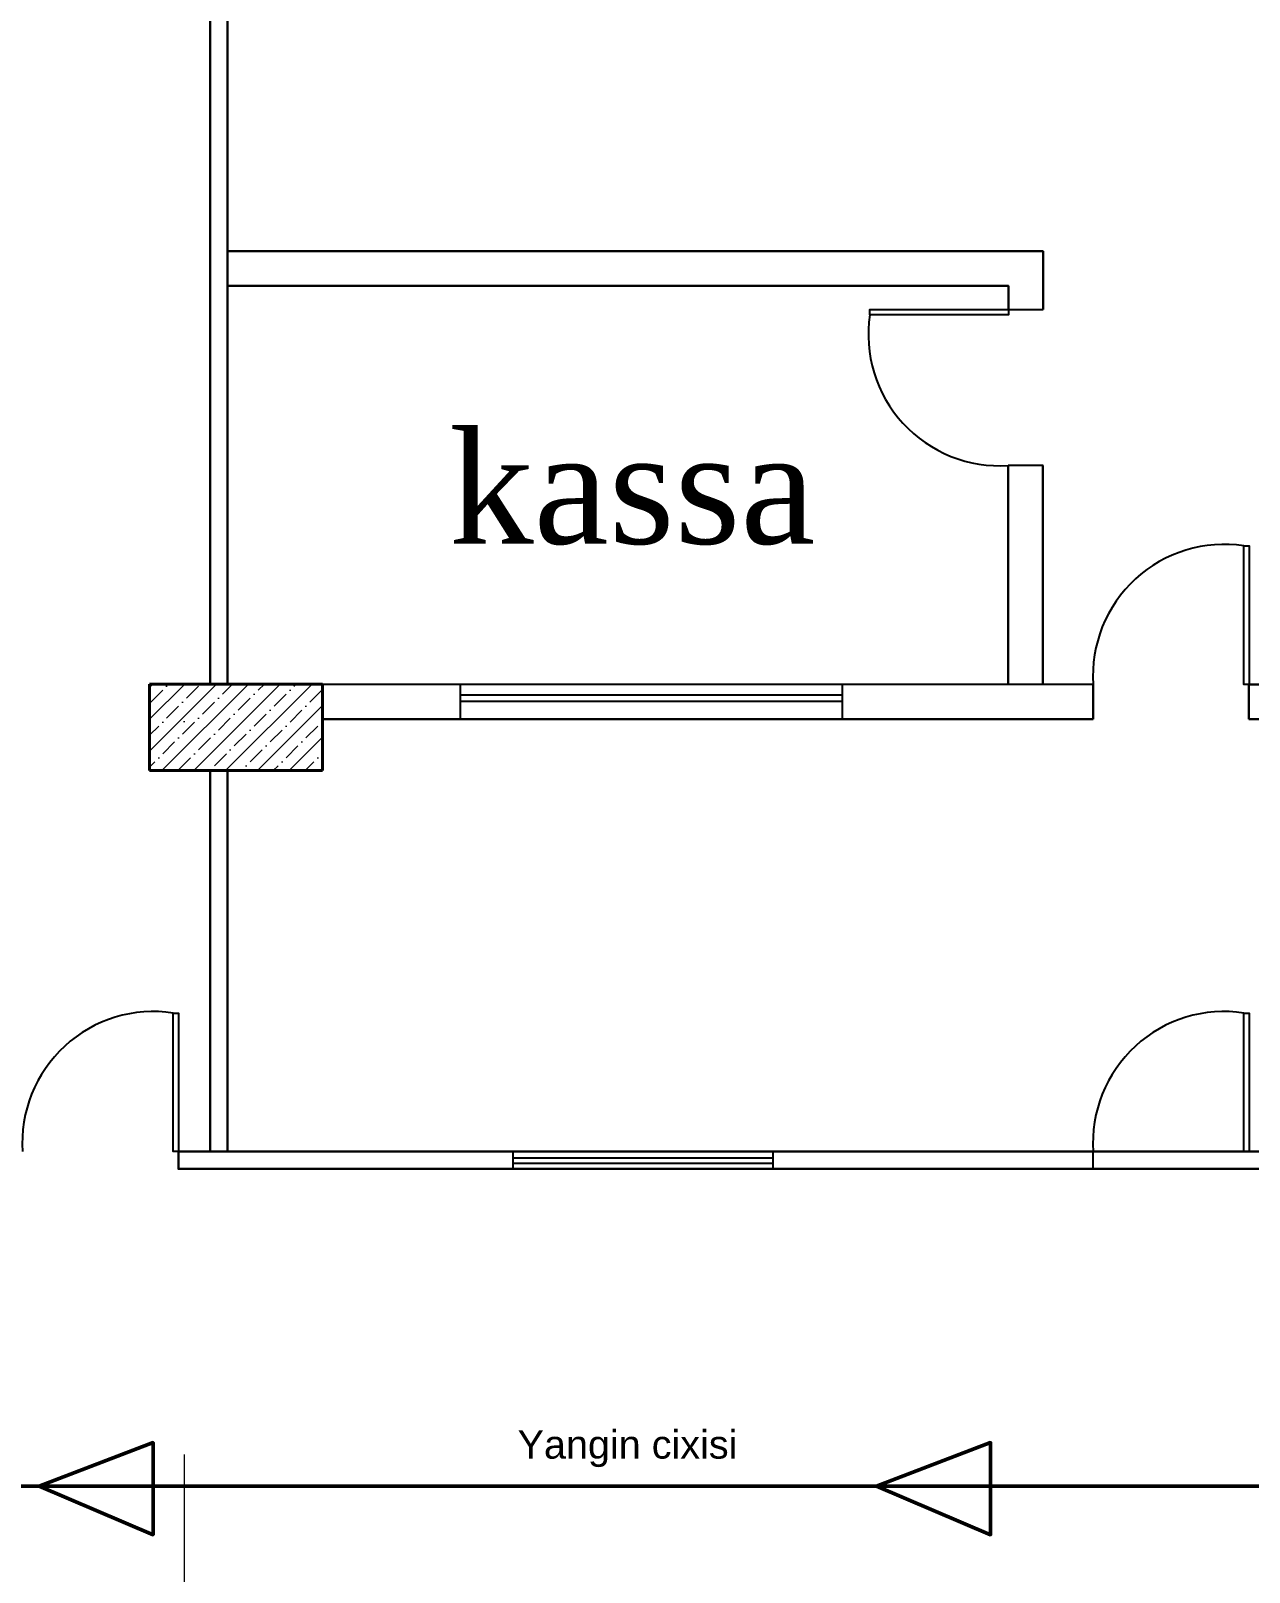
# Model space of a CAD drawing. Header units: millimetres. Extents: x 1531071 to 1560283, y -701792 to -691067.
# Drawn here: x 1536450 to 1537154, y -696221 to -695330 of the extents above; entities that cross this region are included whole.
import ezdxf

# ---------------------------------------------------------------- set-up
doc = ezdxf.new("R2010")
doc.units = ezdxf.units.MM
doc.header["$LTSCALE"] = 20
doc.header["$MEASUREMENT"] = 0
doc.linetypes.add('Dot & Dashed', pattern=[670.277762, 352.777767, -176.388884, 0, -141.111112])
for name, color, linetype, lineweight in [('OXLAR', 6, 'Continuous', 5), ('RAZMERI', 251, 'Continuous', 5), ('Text', 7, 'Continuous', 0), ('wall ext', 30, 'Continuous', 30)]:
    doc.layers.add(name, color=color, linetype=linetype, lineweight=lineweight)
doc.layers.add('Конструктив - Колонны_Ном._пера__202', color=7, linetype='Continuous', lineweight=0, true_color=0x38637a)
doc.layers.add('Конструктив - Колонны_Ном._пера__28', color=7, linetype='Continuous', lineweight=40, true_color=0xffe4e1)
doc.styles.add('Times New  Roman', font='times.ttf')
doc.styles.add('СГЕНЕРИР_СТИЛЬ_1', font='arial.ttf')

msp = doc.modelspace()

# ---------------------------------------------------------------- hatches: boundary and pattern name
at = {"layer": 'Конструктив - Колонны_Ном._пера__202', "linetype": 'Continuous'}
h = msp.add_hatch(dxfattribs=at)
h.set_pattern_fill('ЖЕЛЕЗОБЕТОН__ГОСТ_', color=1, scale=0.1, style=0, pattern_type=2)
h.set_pattern_definition([(45, (1530114.896, -703124.711), (-9.192388, 9.192388), []), (45, (1530110.3, -703120.115), (-9.192388, 9.192388), [9.75, -3.25, 0, -3.25])])
h.paths.add_polyline_path([(1536518.99, -695757.46), (1536518.99, -695707.46), (1536618.99, -695707.46), (1536618.99, -695757.46)])

# ---------------------------------------------------------------- linework, layer by layer
at = {"color": 0, "lineweight": 30, "ltscale": 0.5}
for points in [[(1536553.99, -695212.46), (1536553.99, -695707.46), (1536563.99, -695707.46), (1536563.99, -695212.46)], [(1536563.99, -695707.46), (1536563.99, -695457.46), (1537035.09, -695457.46), (1537035.07, -695491.17)], [(1536563.99, -695707.46), (1536563.99, -695477.46), (1537015.08, -695477.46), (1537015.07, -695491.16)], [(1537015.03, -695581.16), (1537014.98, -695707.64)], [(1537035.03, -695581.17), (1537034.98, -695707.65)], [(1536618.99, -695707.46), (1537064.09, -695707.66)], [(1537064.09, -695727.66), (1537064.09, -695707.66)], [(1537153.99, -695707.66), (1537173.99, -695707.66)], [(1537153.99, -695707.66), (1537153.99, -695707.66), (1537153.99, -695727.66)], [(1536618.59, -695727.66), (1536618.59, -695727.66), (1537064.09, -695727.66)], [(1537153.99, -695727.66), (1537173.99, -695727.66)], [(1536993.39, -695977.51), (1536535.69, -695977.51), (1536535.69, -695987.51), (1536993.39, -695987.51)], [(1537064.09, -695977.51), (1536990.44, -695977.51)], [(1537613.99, -695977.51), (1537064.09, -695977.51)], [(1536993.39, -695987.51), (1537064.09, -695987.51)], [(1537064.09, -695987.51), (1537623.99, -695987.51)]]:
    msp.add_lwpolyline(points, dxfattribs=at)
msp.add_lwpolyline([(1536563.99, -695757.46), (1536563.99, -695977.51), (1536553.99, -695977.51), (1536553.99, -695757.46)], close=True, dxfattribs=at)
at = {"layer": 'OXLAR', "color": 6, "linetype": 'Dot & Dashed', "ltscale": 0.15}
msp.add_line((1536538.99, -694141.59), (1536538.99, -697894.58), dxfattribs=at)
at = {"layer": 'wall ext', "lineweight": -3, "ltscale": 0.5}
for points in [[(1536935.07, -695494.11), (1536935.07, -695491.16), (1537015.07, -695491.16), (1537015.07, -695494.11)], [(1537151.14, -695627.66), (1537154.09, -695627.66), (1537154.09, -695707.66), (1537151.14, -695707.66)], [(1536532.74, -695897.51), (1536535.69, -695897.51), (1536535.69, -695977.51), (1536532.74, -695977.51)], [(1537151.14, -695897.51), (1537154.09, -695897.51), (1537154.09, -695977.51), (1537151.14, -695977.51)]]:
    msp.add_lwpolyline(points, close=True, dxfattribs=at)
at = {"layer": 'wall ext', "color": 0, "lineweight": -3, "ltscale": 0.5}
for points in [[(1537015.07, -695491.16), (1537035.07, -695491.17)], [(1537035.07, -695581.17), (1537015.03, -695581.16)], [(1536535.69, -695977.51), (1536535.69, -695983.31), (1536535.69, -695987.51)], [(1537064.09, -695987.51), (1537064.09, -695977.51)]]:
    msp.add_lwpolyline(points, dxfattribs=at)
at = {"layer": 'wall ext', "lineweight": -3, "ltscale": 0.5}
for points in [[(1537015.07, -695494.11), (1536935.07, -695494.11, 0.480133), (1537015.07, -695581.16, -10.749607)], [(1537151.14, -695707.66), (1537151.14, -695627.66, 0.480133), (1537064.09, -695707.66, -10.749607)], [(1536532.74, -695977.51), (1536532.74, -695897.51, 0.480133), (1536445.69, -695977.51, -10.749607)], [(1537151.14, -695977.51), (1537151.14, -695897.51, 0.480133), (1537064.09, -695977.51, -10.749607)]]:
    msp.add_lwpolyline(points, format="xyb", dxfattribs=at)
at = {"layer": 'wall ext', "color": 0, "lineweight": -3, "ltscale": 0.5}
msp.add_lwpolyline([(1536698.54, -695707.52), (1536919.04, -695707.52), (1536919.04, -695727.66), (1536698.54, -695727.66)], close=True, dxfattribs=at)
at = {"layer": 'wall ext', "color": 3, "lineweight": -3, "ltscale": 0.5}
for points in [[(1536698.54, -695713.66), (1536919.04, -695713.66), (1536919.04, -695717.59), (1536698.54, -695717.59)], [(1536729.04, -695987.51), (1536729.04, -695977.51), (1536879.04, -695977.51), (1536879.04, -695987.51)], [(1536729.04, -695981.16), (1536879.04, -695981.16), (1536879.04, -695984.41), (1536729.04, -695984.41)]]:
    msp.add_lwpolyline(points, close=True, dxfattribs=at)
at = {"layer": 'wall ext', "color": 1, "lineweight": 50, "ltscale": 0.5}
for points in [[(1536455.19, -696170.91), (1536521.04, -696145.61), (1536521.04, -696198.86), (1536455.19, -696170.91)], [(1536938.89, -696170.91), (1537004.74, -696145.61), (1537004.74, -696198.86), (1536938.89, -696170.91)]]:
    msp.add_lwpolyline(points, close=True, dxfattribs=at)
msp.add_lwpolyline([(1536986.54, -697296.81), (1537306.99, -697296.81), (1537306.99, -696170.91), (1535036.89, -696170.91), (1534773.5, -698067.33)], dxfattribs=at)
at = {"layer": 'Конструктив - Колонны_Ном._пера__28', "color": 0, "linetype": 'Continuous'}
for p, q in [((1536518.99, -695757.46), (1536518.99, -695707.46)), ((1536518.99, -695707.46), (1536618.99, -695707.46)), ((1536618.99, -695707.46), (1536618.99, -695757.46)), ((1536618.99, -695757.46), (1536518.99, -695757.46))]:
    msp.add_line(p, q, dxfattribs=at)

# ---------------------------------------------------------------- texts
at = {"layer": 'RAZMERI', "color": 1, "style": 'СГЕНЕРИР_СТИЛЬ_1'}
msp.add_text('Yangin cixisi', height=16.3549, dxfattribs=at).set_placement((1536731.58, -696154.92))
at = {"layer": 'Text', "color": 0, "lineweight": 13, "insert": (1536797.84, -695594.57), "char_height": 64.68, "width": 1333.0577, "attachment_point": 5, "style": 'Times New  Roman'}
msp.add_mtext('kassa', dxfattribs=at)

doc.saveas('drawing.dxf')
